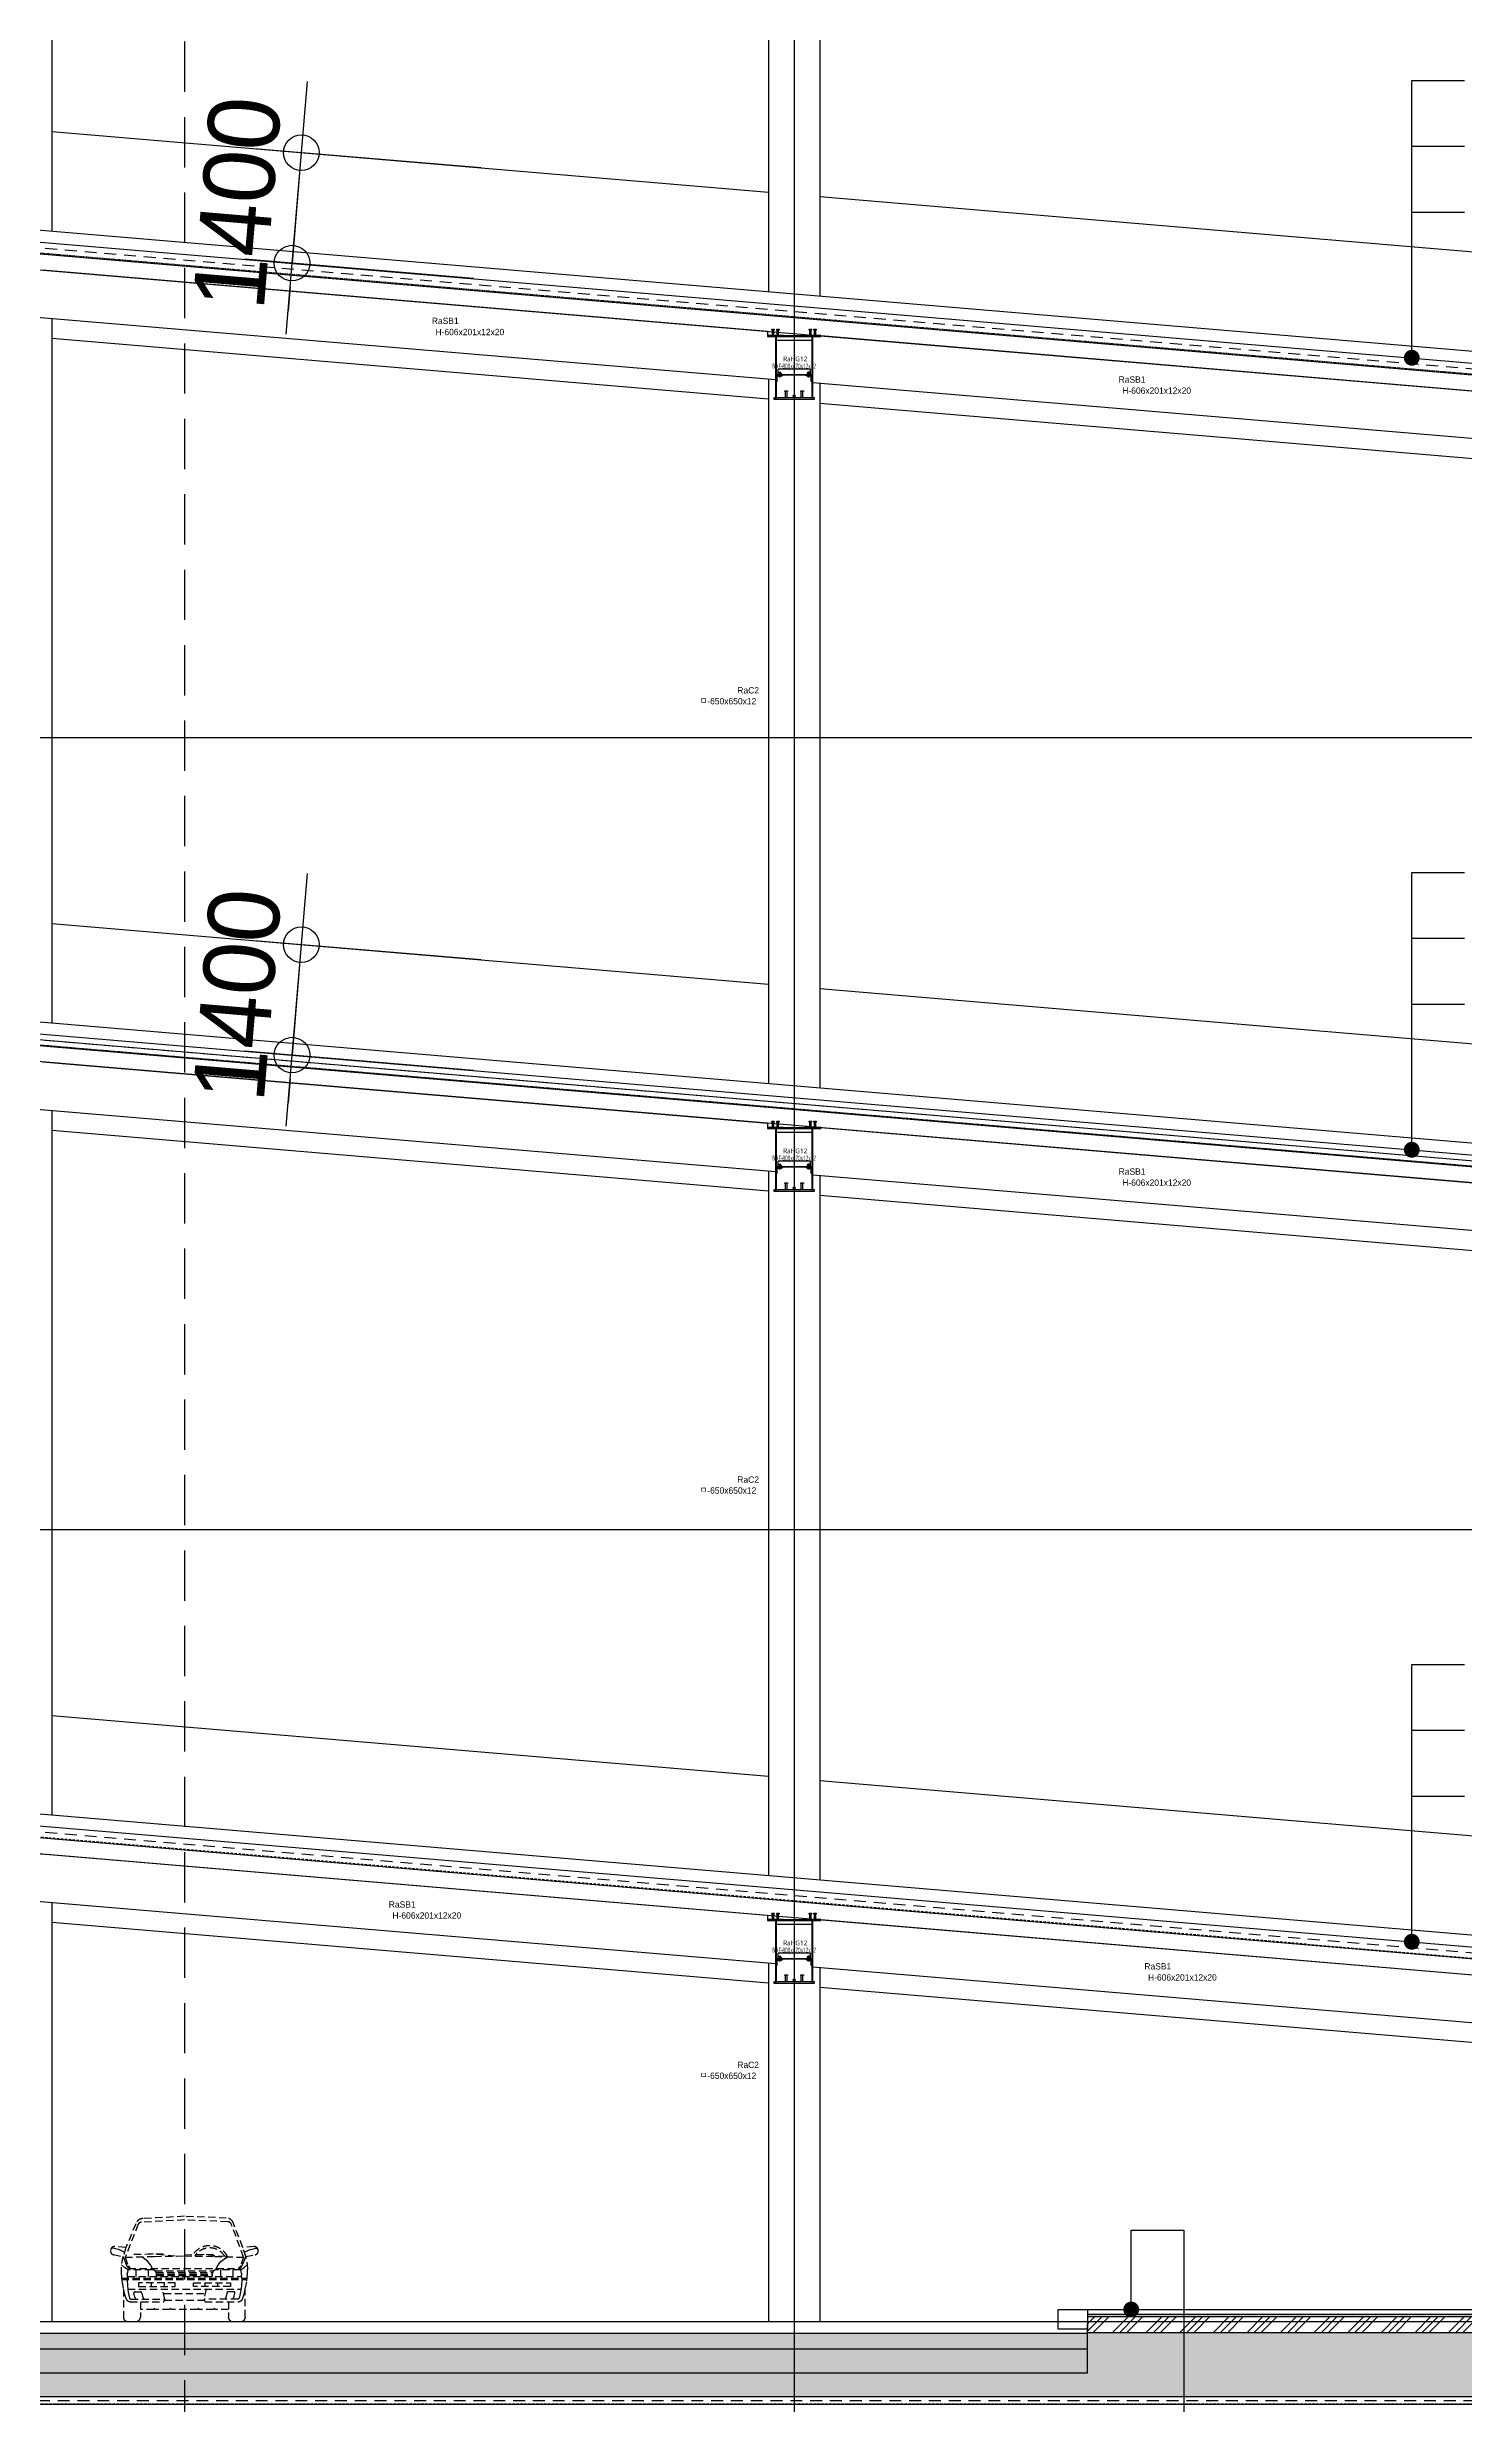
# Model space of a CAD drawing. Header units: millimetres. Extents: x 367092 to 767578, y 396038 to 811791.
# Drawn here: x 452289 to 470188, y 441498 to 471266 of the extents above; entities that cross this region are included whole.
import ezdxf
from ezdxf.enums import TextEntityAlignment as Align

# ---------------------------------------------------------------- set-up
doc = ezdxf.new("R2010")
doc.units = ezdxf.units.MM
doc.header["$LTSCALE"] = 100
doc.header["$MEASUREMENT"] = 0
doc.header["$PDSIZE"] = -10
for name, pattern in [('CENTER', [2, 1.25, -0.25, 0.25, -0.25]), ('DASHED', [0.75, 0.5, -0.25]), ('HID', [2.5, 1.5, -1]), ('HIDDEN', [9.525, 6.35, -3.175])]:
    doc.linetypes.add(name, pattern=pattern)
doc.layers.get('0').update_dxf_attribs({"linetype": 'CONTINUOUS'})
doc.layers.get('Defpoints').update_dxf_attribs({"color": 171, "linetype": 'CONTINUOUS'})
for name, color, linetype in [('251', 251, 'CONTINUOUS'), ('_LIBR', 1, 'CONTINUOUS'), ('BOLT', 8, 'CONTINUOUS'), ('cen', 14, 'CONTINUOUS'), ('CEN(ST)', 1, 'CENTER'), ('CON', 2, 'CONTINUOUS'), ('ELE-6', 8, 'CONTINUOUS'), ('ELE6', 8, 'CONTINUOUS'), ('ELE9', 9, 'CONTINUOUS'), ('FIN', 8, 'CONTINUOUS'), ('FIN-2', 251, 'CONTINUOUS'), ('HAT-252', 252, 'CONTINUOUS'), ('HF', 3, 'CONTINUOUS'), ('LAND-2', 4, 'CONTINUOUS'), ('LED', 7, 'CONTINUOUS'), ('NDIM', 7, 'CONTINUOUS'), ('plate', 8, 'CONTINUOUS'), ('R', 3, 'CONTINUOUS'), ('SASAC 도면번호', 6, 'CONTINUOUS'), ('STUD', 6, 'CONTINUOUS'), ('SYM', 7, 'CONTINUOUS'), ('W', 7, 'CONTINUOUS'), ('wire-meshes', 1, 'CONTINUOUS')]:
    doc.layers.add(name, color=color, linetype=linetype)
doc.styles.add('CGS', font='cgse', dxfattribs={"bigfont": 'cgs'})
doc.styles.add('나눔바른고딕', font='NanumBarunGothic.ttf')
doc.dimstyles.new('NDIM 1200', dxfattribs={"dimscale": 500, "dimtxt": 3, "dimasz": 1, "dimexe": 2, "dimexo": 2, "dimgap": 1, "dimtad": 1, "dimdec": 0, "dimdsep": 46, "dimtxsty": 'CGS', "dimblk": 'DOT0', "dimcen": 1, "dimdle": 8, "dimclrd": 2, "dimclre": 2, "dimclrt": 2, "dimadec": 0, "dimazin": 0, "dimtfac": 1, "dimtdec": 0, "dimtix": 1, "dimtmove": 2, "dimatfit": 3, "dimldrblk": 'DOT0', "dimfxl": 1, "dimtolj": 1, "dimtzin": 0, "dimlwd": -1, "dimlwe": -1, "dimarcsym": 0})

# ---------------------------------------------------------------- blocks, each defined once
blk = doc.blocks.new('A$C024E0E15')
at = {"layer": '_LIBR', "linetype": 'DASHED'}
for p, q in [((189, 665), (100, 439)), ((173, 667), (105, 506)), ((505, 694), (211, 678)), ((505, 719), (222, 703)), ((792, 707), (505, 719)), ((803, 682), (505, 694)), ((910, 439), (826, 668)), ((905, 506), (841, 671)), ((1, 489), (0, 484)), ((17, 500), (7, 502)), ((33, 497), (17, 500)), ((105, 506), (28, 512)), ((54, 491), (33, 497)), ((71, 486), (54, 491)), ((85, 479), (71, 486)), ((105, 506), (86, 444)), ((983, 512), (905, 506)), ((925, 443), (905, 506)), ((926, 479), (940, 486)), ((940, 486), (956, 491)), ((956, 491), (977, 497)), ((977, 497), (993, 500)), ((993, 500), (1003, 502)), ((1010, 484), (1010, 489)), ((20, 457), (86, 444)), ((73, 356), (73, 330)), ((73, 330), (77, 277)), ((96, 369), (75, 387)), ((94, 473), (85, 479)), ((86, 444), (100, 407)), ((121, 353), (96, 369)), ((100, 439), (299, 445)), ((100, 439), (120, 381)), ((100, 407), (112, 377)), ((112, 377), (124, 363)), ((120, 354), (114, 330)), ((120, 381), (130, 369)), ((284, 354), (120, 354)), ((124, 363), (886, 363)), ((130, 369), (138, 363)), ((159, 460), (360, 463)), ((173, 354), (173, 307)), ((222, 434), (209, 442)), ((255, 409), (222, 434)), ((273, 388), (255, 409)), ((443, 447), (258, 462)), ((258, 354), (258, 307)), ((288, 363), (273, 388)), ((289, 353), (288, 363)), ((299, 445), (505, 448)), ((305, 345), (705, 345)), ((312, 335), (698, 335)), ((315, 324), (696, 324)), ((315, 307), (315, 323)), ((505, 456), (706, 459)), ((505, 448), (711, 445)), ((789, 443), (604, 458)), ((696, 323), (696, 307)), ((711, 445), (910, 439)), ((721, 353), (723, 363)), ((723, 363), (737, 388)), ((891, 354), (726, 354)), ((737, 388), (755, 409)), ((752, 354), (752, 307)), ((755, 409), (788, 434)), ((788, 434), (801, 442)), ((837, 354), (837, 307)), ((881, 369), (872, 363)), ((891, 381), (881, 369)), ((886, 363), (898, 377)), ((890, 353), (914, 369)), ((910, 439), (891, 381)), ((897, 330), (891, 354)), ((898, 377), (911, 407)), ((911, 407), (925, 444)), ((914, 369), (935, 387)), ((916, 473), (926, 479)), ((925, 444), (990, 457)), ((925, 442), (925, 443)), ((933, 277), (938, 330)), ((938, 330), (938, 356)), ((75, 295), (935, 295)), ((75, 292), (935, 292)), ((75, 286), (934, 286)), ((77, 277), (87, 224)), ((87, 224), (96, 187)), ((88, 221), (88, 30)), ((96, 187), (105, 159)), ((117, 306), (112, 295)), ((112, 295), (113, 286)), ((113, 286), (115, 243)), ((114, 313), (116, 307)), ((115, 243), (120, 199)), ((116, 307), (895, 307)), ((118, 221), (893, 221)), ((120, 199), (130, 158)), ((160, 194), (160, 196)), ((164, 172), (160, 194)), ((172, 152), (164, 172)), ((168, 203), (204, 203)), ((443, 264), (191, 264)), ((191, 264), (191, 238)), ((191, 238), (443, 238)), ((214, 194), (218, 173)), ((214, 194), (214, 194)), ((218, 173), (228, 152)), ((278, 264), (278, 238)), ((315, 314), (696, 314)), ((371, 152), (357, 221)), ((364, 191), (647, 191)), ((366, 264), (366, 238)), ((443, 238), (443, 264)), ((567, 264), (820, 264)), ((567, 238), (567, 264)), ((820, 238), (567, 238)), ((653, 221), (640, 152)), ((644, 264), (644, 238)), ((732, 264), (732, 238)), ((792, 173), (783, 152)), ((796, 194), (792, 173)), ((796, 194), (796, 194)), ((843, 203), (806, 203)), ((820, 264), (820, 238)), ((838, 152), (846, 172)), ((846, 172), (851, 194)), ((851, 194), (851, 196)), ((890, 199), (880, 158)), ((895, 243), (890, 199)), ((894, 306), (898, 295)), ((895, 307), (897, 313)), ((898, 286), (895, 243)), ((898, 295), (898, 286)), ((905, 159), (914, 187)), ((914, 187), (922, 221)), ((922, 221), (933, 277)), ((922, 30), (922, 221)), ((105, 159), (107, 154)), ((118, 0), (174, 0)), ((130, 158), (138, 152)), ((135, 135), (365, 135)), ((138, 152), (371, 152)), ((205, 135), (205, 30)), ((295, 81), (205, 81)), ((299, 91), (295, 81)), ((305, 81), (299, 91)), ((405, 81), (305, 81)), ((365, 135), (371, 152)), ((369, 145), (642, 145)), ((410, 91), (405, 81)), ((415, 81), (410, 91)), ((595, 81), (415, 81)), ((601, 91), (595, 81)), ((605, 81), (601, 91)), ((705, 81), (605, 81)), ((872, 152), (640, 152)), ((640, 152), (645, 135)), ((645, 135), (875, 135)), ((711, 91), (705, 81)), ((715, 81), (711, 91)), ((806, 81), (715, 81)), ((806, 135), (806, 30)), ((836, 0), (892, 0)), ((880, 158), (872, 152)), ((903, 154), (905, 159))]:
    blk.add_line(p, q, dxfattribs=at)
for centre, major_axis, start_param, end_param in [((222, 653), (35.9, 35.9), 0.785398, 2.069395), ((211, 653), (-18, 18), -0.785398, 0.273338), ((792, 656), (35.9, 35.9), 5.784587, 7.068583), ((803, 656), (18, 18), 5.995538, 7.068583), ((25, 481), (18, 18), 2.241318, 3.730688), ((26, 486), (-18, 18), -0.854255, 0.670522), ((678, 381), (-97, 97), 4.394626, 6.559032), ((678, 381), (-86.2, 86.2), 4.463326, 6.490743), ((984, 486), (18, 18), 5.612664, 7.13744), ((985, 481), (18, 18), 4.123293, 5.612664), ((384, 356), (220, 220), 2.067995, 2.354604), ((143, 322), (-21.6, 21.6), 0.526627, 1.063698), ((284, 323), (-21.6, 21.6), 3.926991, 5.497787), ((726, 323), (21.6, 21.6), 0.785398, 2.356194), ((867, 322), (21.6, 21.6), 5.219487, 5.756558), ((633, 356), (216, 216), 5.497787, 5.784587), ((168, 195), (-5.75, 5.75), -0.785398, 0.722979), ((204, 193), (7.18, 7.18), 5.614896, 7.068583), ((806, 193), (-7.18, 7.18), -0.785398, 0.668289), ((843, 195), (5.75, 5.75), 5.560206, 7.068583), ((118, 30), (-21.6, 21.6), 0.785398, 2.356194), ((135, 166), (21.6, 21.6), 2.756435, 3.926991), ((174, 30), (21.6, 21.6), 3.926991, 5.497787), ((836, 30), (-21.6, 21.6), 0.785398, 2.356194), ((875, 166), (-21.6, 21.6), 2.356194, 3.52675), ((892, 30), (21.6, 21.6), 3.926991, 5.497787)]:
    blk.add_ellipse(centre, major_axis=major_axis, ratio=1, start_param=start_param, end_param=end_param, dxfattribs=at)
blk = doc.blocks.new('DOT0')
blk.add_line((-3, 0), (3, 0))
at = {"color": 6}
blk.add_circle((0, 0), 0.75, dxfattribs=at)
blk = doc.blocks.new('*D69')
at = {"layer": 'Defpoints', "color": 0, "ltscale": 0.4, "transparency": 16777216}
for p in [(458368, 459691), (455381, 458539), (458270, 458295)]:
    blk.add_point(p, dxfattribs=at)
at = {"layer": 'NDIM', "ltscale": 0.4, "transparency": 16777216}
for p, q in [((455524, 460233), (455549, 460532)), ((457770, 459742), (454901, 459984)), ((455498, 459934), (455381, 458539)), ((457672, 458345), (454783, 458590)), ((455355, 458240), (455330, 457941))]:
    blk.add_line(p, q, dxfattribs=at)
at = {"layer": 'NDIM', "ltscale": 0.4, "transparency": 16777216, "xscale": 300, "yscale": 300, "zscale": 300}
for p, rotation in [((455498, 459934), 265.1677376767994), ((455381, 458539), 85.1677376767994)]:
    blk.add_blockref('DOT0', p, dxfattribs=dict(at, rotation=rotation))
at = {"layer": 'NDIM', "ltscale": 0.4, "transparency": 16777216, "insert": (454692, 459300), "char_height": 900, "attachment_point": 5, "rotation": 85.1677, "style": 'CGS'}
blk.add_mtext('\\A1;1400', dxfattribs=at)
blk = doc.blocks.new('*D70')
at = {"layer": 'Defpoints', "color": 0, "ltscale": 0.4, "transparency": 16777216}
for p in [(458368, 469691), (455381, 468539), (458270, 468295)]:
    blk.add_point(p, dxfattribs=at)
at = {"layer": 'NDIM', "ltscale": 0.4, "transparency": 16777216}
for p, q in [((455524, 470233), (455549, 470532)), ((457770, 469742), (454901, 469984)), ((455498, 469934), (455381, 468539)), ((457672, 468345), (454783, 468590)), ((455355, 468240), (455330, 467941))]:
    blk.add_line(p, q, dxfattribs=at)
at = {"layer": 'NDIM', "ltscale": 0.4, "transparency": 16777216, "xscale": 300, "yscale": 300, "zscale": 300}
for p, rotation in [((455498, 469934), 265.1677376767994), ((455381, 468539), 85.1677376767994)]:
    blk.add_blockref('DOT0', p, dxfattribs=dict(at, rotation=rotation))
at = {"layer": 'NDIM', "ltscale": 0.4, "transparency": 16777216, "insert": (454692, 469300), "char_height": 900, "attachment_point": 5, "rotation": 85.1677, "style": 'CGS'}
blk.add_mtext('\\A1;1400', dxfattribs=at)
blk = doc.blocks.new('SB16')
at = {"layer": 'STUD'}
for p, q in [((-8, 0), (-8, 70)), ((8, 0), (8, 70))]:
    blk.add_line(p, q, dxfattribs=at)
blk.add_lwpolyline([(-15, 70), (-15, 80), (14, 80), (14, 70)], close=True, dxfattribs=at)
blk = doc.blocks.new('*U380')
for p, q in [((-135, 0), (-335, 0)), ((-335, 0), (-335, -12)), ((-135, -12), (-135, 0)), ((335, 0), (135, 0)), ((135, 0), (135, -12)), ((335, -12), (335, 0)), ((-335, -12), (-135, -12)), ((135, -12), (335, -12))]:
    blk.add_line(p, q)
at = {"linetype": 'ByBlock'}
for points in [[(-235, -785), (-223, -785), (-223, -12), (-235, -12)], [(223, -785), (235, -785), (235, -12), (223, -12)]]:
    blk.add_lwpolyline(points, close=True, dxfattribs=at)
blk.add_lwpolyline([(-255, -800), (255, -800), (255, -785), (-255, -785)], close=True)
at = {"layer": 'Defpoints'}
blk.add_point((0, 0), dxfattribs=at)
blk = doc.blocks.new('*U383')
at = {"layer": 'BOLT'}
for p, q in [((-20, 0), (20, 0)), ((-20, 0), (-20, -4)), ((-17, 15), (17, 15)), ((20, 0), (20, -4)), ((-20, -4), (20, -4)), ((-18, -19), (-18, -6)), ((-14, -4), (14, -4)), ((-14, -20), (14, -20)), ((-10, -20), (-10, -31)), ((-10, -31), (-8, -33)), ((-10, -31), (10, -31)), ((-9, -19), (-9, -6)), ((-8, -33), (8, -33)), ((10, -31), (8, -33)), ((9, -19), (9, -6)), ((10, -20), (10, -31)), ((18, -19), (18, -6))]:
    blk.add_line(p, q, dxfattribs=at)
at = {"layer": 'BOLT', "linetype": 'HIDDEN'}
for p, q in [((-10, 15), (-10, 0)), ((10, 15), (10, 0))]:
    blk.add_line(p, q, dxfattribs=at)
at = {"layer": 'BOLT'}
for centre, radius, start, end in [((0, 10), 17.6, 15.5187, 164.4813), ((-14, -11), 6.71, 47.8966, 132.1034), ((-14, -14), 6.71, 227.8966, 312.1034), ((0, -29), 24.2, 68.2132, 111.7868), ((0, 4), 24.2, 248.2132, 291.7868), ((14, -11), 6.71, 47.8966, 132.1034), ((14, -14), 6.71, 227.8966, 312.1034)]:
    blk.add_arc(centre, radius, start, end, dxfattribs=at)
at = {"layer": 'cen'}
blk.add_line((0, 33), (0, -38), dxfattribs=at)
blk = doc.blocks.new('W')
at = {"layer": 'W'}
h = blk.add_hatch(color=256, dxfattribs=at)
h.dxf.hatch_style = 1
edge = h.paths.add_edge_path()
edge.add_line((0, 0), (0, 7.5))
edge.add_arc((0, 0), 7.5, 90, 180)
edge.add_line((-7.5, 0), (0, 0))
blk.add_lwpolyline([(0, 0), (0, 7.5, 0.4142136), (-7.5, 0)], format="xyb", close=True, dxfattribs=at)
blk = doc.blocks.new('*U382')
at = {"layer": 'STUD', "color": 0, "linetype": 'ByBlock'}
for p, q in [((0, 11), (-80, 11)), ((0, -11), (-80, -11))]:
    blk.add_line(p, q, dxfattribs=at)
blk.add_lwpolyline([(-80, -17), (-90, -17), (-90, 17), (-80, 17)], close=True, dxfattribs=at)
blk = doc.blocks.new('R')
at = {"layer": 'R', "const_width": 15}
blk.add_lwpolyline([(-7.5, -15, 1), (7.5, -15, 1)], format="xyb", close=True, dxfattribs=at)
at = {"layer": 'R'}
blk.add_circle((0, -15), 15, dxfattribs=at)
blk = doc.blocks.new('*U381')
at = {"layer": 'plate'}
h = blk.add_hatch(color=256, dxfattribs=at)
h.dxf.hatch_style = 1
edge = h.paths.add_edge_path()
edge.add_line((-223, -575), (-223, -583))
edge.add_arc((-232, -567), 18.2, 300.2401, 362.539)
edge.add_arc((-225, -564), 10.7, 278.6843, 351.3157, ccw=False)
h = blk.add_hatch(color=256, dxfattribs=at)
h.dxf.hatch_style = 1
edge = h.paths.add_edge_path()
edge.add_line((223, -575), (223, -583))
edge.add_arc((232, -567), 18.2, 177.461, 239.7599, ccw=False)
edge.add_arc((225, -564), 10.7, 188.6843, 261.3157)
at = {"layer": 'Defpoints'}
for p in [(0, 0), (-235, -20), (235, -20), (0, -785), (0, -800)]:
    blk.add_point(p, dxfattribs=at)
at = {"layer": 'plate'}
for p, q in [((223, -12), (-223, -12)), ((223, -12), (-223, -12)), ((223, -12), (-223, -12)), ((223, -16), (-223, -16)), ((223, -16), (-223, -16)), ((223, -16), (-223, -16)), ((223, -62), (-223, -62)), ((223, -62), (-223, -62)), ((223, -62), (-223, -62)), ((203, -425), (-203, -425)), ((-203, -500), (-203, -425)), ((203, -494), (-203, -494)), ((203, -500), (-203, -500)), ((203, -425), (203, -500))]:
    blk.add_line(p, q, dxfattribs=at)
for points in [[(-205, -509), (-157, -509, 0.414214), (-148, -500), (-223, -500), (-223, -575, 0.414214), (-214, -566), (-214, -518, -0.414214)], [(-223, -575), (-223, -583, 0.278729), (-214, -566, -0.327968)], [(205, -509), (157, -509, -0.414214), (148, -500), (223, -500), (223, -575, -0.414214), (214, -566), (214, -518, 0.414214)], [(223, -575), (223, -583, -0.278729), (214, -566, 0.327968)]]:
    blk.add_lwpolyline(points, format="xyb", close=True, dxfattribs=at)
at = {"layer": 'BOLT', "xscale": -1, "rotation": 180}
blk.add_blockref('*U383', (-183, -494), dxfattribs=at)
at = {"layer": 'BOLT', "rotation": 180}
blk.add_blockref('*U383', (183, -494), dxfattribs=at)
at = {"layer": 'plate', "xscale": -1}
blk.add_blockref('W', (-223, -500), dxfattribs=at)
at = {"layer": 'plate'}
blk.add_blockref('W', (223, -500), dxfattribs=at)
at = {"layer": 'plate', "rotation": 270}
for p in [(-100, -785), (100, -785)]:
    blk.add_blockref('*U382', p, dxfattribs=at)
at = {"layer": 'plate', "xscale": -1.066666666666665, "yscale": 1.066666666666665, "zscale": 1.066666666666665, "rotation": 180}
blk.add_blockref('R', (0, -785), dxfattribs=at)
blk = doc.blocks.new('RaHG12-SEC')
blk.add_blockref('*U381', (0, 0))
at = {"layer": 'HF'}
blk.add_blockref('*U380', (0, 0), dxfattribs=at)
at = {"layer": 'STUD'}
for p in [(-265, 0), (-205, 0), (205, 0), (265, 0)]:
    blk.add_blockref('SB16', p, dxfattribs=at)
at = {"layer": 'Defpoints', "style": '나눔바른고딕'}
blk.add_text('RaHG12', height=60, dxfattribs=at).set_placement((13, -294), align=Align.MIDDLE_CENTER)
at = {"layer": 'Defpoints', "style": '나눔바른고딕', "width": 0.6}
blk.add_text('BHF-800x470x12x12', height=60, dxfattribs=at).set_placement((-1, -432), align=Align.BOTTOM_CENTER)

msp = doc.modelspace()

# ---------------------------------------------------------------- hatches: boundary and pattern name
at = {"layer": '251', "ltscale": 10000}
h = msp.add_hatch(dxfattribs=at)
h.set_pattern_fill('DASH', color=256, scale=800)
h.set_pattern_definition([(0, (-42871592.7, -757854.31), (100, 100), [100, -100])])
h.paths.add_polyline_path([(465424.8, 442411), (465424.8, 441901), (421145.8, 441901), (421145.8, 442411), (419032.8, 442411), (419032.8, 441601), (480362.8, 441601), (480362.8, 442411)])
at = {"layer": 'HAT-252', "ltscale": 100}
h = msp.add_hatch(dxfattribs=at)
h.set_pattern_fill('GOST_GROUND', color=256, scale=30)
h.set_pattern_definition([(45, (-42891702.37, -758104.3), (424.2640687, -3e-14), [600]), (45, (-42891612.37, -758104.3), (424.2640687, -3e-14), [600]), (45, (-42891522.37, -758104.3), (424.2640687, -3e-14), [600])])
h.paths.add_polyline_path([(421145.8, 442401), (421145.8, 442201), (465424.8, 442201), (465424.8, 442401)])
at = {"layer": 'HAT-252', "ltscale": 10000}
h = msp.add_hatch(dxfattribs=at)
h.set_pattern_fill('AR-CONC', color=256, scale=5)
h.set_pattern_definition([(50, (-42845795.374, -758104.308), (35.86300913, -3.13760675), [3.75, -41.25]), (355, (-42845795.374, -758104.308), (-6.93756668, 37.609606685), [3, -33]), (100.45144446, (-42845792.386, -758104.57), (28.925442336, 34.471999548), [3.1870096, -35.0571056]), (46.1842, (-42845795.374, -758094.308), (53.362066534, -8.27596404), [5.625, -61.875]), (96.63563549, (-42845790.93, -758094.997), (46.733097284, 48.70593004), [4.7805171, -52.585688]), (351.18416399, (-42845795.374, -758094.31), (46.73309725, 48.70593001), [4.5, -49.50000005]), (21, (-42845790.374, -758096.808), (29.845352606, -20.130944533), [3.75, -41.25]), (326, (-42845790.374, -758096.808), (12.165766596, 36.257502252), [3, -33]), (71.45144474, (-42845787.887, -758098.485), (42.011118836, 16.12655764), [3.1870095, -35.0571056]), (37.5, (-42845795.374, -758104.308), (0.607992766, 16.6446926916), [0, -32.6, 0, -33.5, 0, -33.125]), (7.5, (-42845795.374, -758104.308), (13.153476872, 19.720585594), [0, -19.1, 0, -31.85, 0, -12.625]), (327.5, (-42845806.524, -758104.308), (26.6911218086, -1.1277435867), [0, -12.5, 0, -39, 0, -51.75]), (317.5, (-42845811.524, -758104.308), (29.159308467, 5.005249117), [0, -16.25, 0, -25.9, 0, -36.75])])
h.paths.add_polyline_path([(480362.8, 442611), (480362.8, 442641), (465424.8, 442641), (465424.8, 442611)])
at = {"layer": 'HAT-252', "ltscale": 100}
h = msp.add_hatch(dxfattribs=at)
h.set_pattern_fill('GOST_GROUND', color=256, scale=30)
h.set_pattern_definition([(45, (-42848038.37, -757644.3), (424.2640687, -3e-14), [600]), (45, (-42847948.37, -757644.3), (424.2640687, -3e-14), [600]), (45, (-42847858.37, -757644.3), (424.2640687, -3e-14), [600])])
h.paths.add_polyline_path([(480362.8, 442411), (480362.8, 442611), (465424.8, 442611), (465424.8, 442411)])
h = msp.add_hatch(dxfattribs=at)
h.set_pattern_fill('GOST_GROUND', color=256, scale=30, angle=90)
h.set_pattern_definition([(135, (0, 0), (3e-14, 424.26407), [600]), (135, (6e-15, 90), (3e-14, 424.26407), [600]), (135, (1e-14, 180), (3e-14, 424.26407), [600])])
h.paths.add_polyline_path([(421145.8, 442201), (421145.8, 441901), (465424.8, 441901), (465424.8, 442201)])

# ---------------------------------------------------------------- linework, layer by layer
at = {"layer": 'CEN(ST)', "ltscale": 10000}
for p, q in [((461720.5, 499911.1), (461720.5, 418443.5)), ((385174.2, 462551), (536557.9, 462551)), ((385174.2, 452551), (536557.9, 452551)), ((385174.2, 442551), (536557.9, 442551))]:
    msp.add_line(p, q, dxfattribs=at)
at = {"layer": 'CON', "ltscale": 10000}
msp.add_line((480492.8, 441501), (418902.8, 441501), dxfattribs=at)
at = {"layer": 'CON', "ltscale": 1000}
for points in [[(392592.6, 472401), (407919.5, 472401), (526207.5, 462401), (533944.1, 462401)], [(452230.8, 468454.2), (461385.5, 467680.3), (461385.5, 467623.6), (462055.5, 467623.6), (471084.2, 466860.3), (471084.2, 466803.7), (471754.2, 466803.7), (480782.8, 466040.4), (480782.8, 465983.8), (481452.8, 465983.8), (490481.5, 465220.5), (490481.5, 465163.9), (491151.5, 465163.9), (500180.2, 464400.6)], [(392592.6, 462401), (407919.5, 462401), (526207.5, 452401), (533944.1, 452401)], [(452230.8, 458454.2), (461385.5, 457680.3), (461385.5, 457623.6), (462055.5, 457623.6), (471084.2, 456860.3), (471084.2, 456803.7), (471754.2, 456803.7), (480782.8, 456040.4), (480782.8, 455983.8), (481452.8, 455983.8), (490481.5, 455220.5), (490481.5, 455163.9), (491151.5, 455163.9), (500180.2, 454400.6)], [(392592.6, 452401), (407921.6, 452401), (526209.6, 442401), (526688.8, 442401), (526688.8, 441501), (533944.1, 441501)], [(416959.6, 451436), (425988.3, 450672.7), (425988.3, 450616.1), (426658.3, 450616.1), (435812.8, 449842.2), (435812.8, 449806.8), (436230.8, 449806.8), (443812.8, 449165.8), (443812.8, 449130.5), (444230.8, 449130.5), (451812.8, 448489.5), (451812.8, 448454.2), (452230.8, 448454.2), (461385.5, 447680.3), (461385.5, 447623.6), (462055.5, 447623.6), (471084.2, 446860.3), (471084.2, 446803.7), (471754.2, 446803.7), (480492.8, 446064.9)]]:
    msp.add_lwpolyline(points, dxfattribs=at)
at = {"layer": 'Defpoints', "ltscale": 1000}
msp.add_lwpolyline([(392592.6, 472201), (407911, 472201), (526199, 462201), (533944.1, 462201)], dxfattribs=at)
at = {"layer": 'Defpoints', "ltscale": 10000}
for points in [[(533944.1, 452476), (526210.6, 452476), (407922.6, 462476), (392592.6, 462476)], [(533944.1, 452401), (526207.5, 452401), (407919.5, 462401), (392592.6, 462401)], [(533944.1, 452201), (526199, 452201), (407911, 462201), (392592.6, 462201)]]:
    msp.add_lwpolyline(points, dxfattribs=at)
at = {"layer": 'Defpoints'}
msp.add_lwpolyline([(392592.6, 452201), (407911, 452201), (526388.8, 442184.9), (526388.8, 441501), (533944.1, 441501)], dxfattribs=at)
at = {"layer": 'ELE-6', "ltscale": 10000}
for p, q in [((452156.8, 467858.3), (461485.5, 467069.7)), ((461955.5, 467029.9), (471184.2, 466249.8)), ((452156.8, 457858.3), (461485.5, 457069.7)), ((461955.5, 457029.9), (471184.2, 456249.8)), ((452156.8, 447858.3), (461485.5, 447069.7)), ((452346.8, 447842.2), (452346.8, 442551)), ((461395.5, 447077.3), (461395.5, 442551)), ((461955.5, 447029.9), (471184.2, 446249.8)), ((462045.5, 447022.3), (462045.5, 442551))]:
    msp.add_line(p, q, dxfattribs=at)
for points in [[(452346.8, 478444.4), (452346.8, 468946.2)], [(461395.5, 477077.3), (461395.5, 468181.2)], [(462045.5, 477022.3), (462045.5, 468126.3)], [(452346.8, 467842.2), (452346.8, 458946.2)], [(461395.5, 467077.3), (461395.5, 458181.2)], [(462045.5, 467022.3), (462045.5, 458126.3)], [(452346.8, 457842.2), (452346.8, 448946.2)], [(461395.5, 457077.3), (461395.5, 448181.2)], [(462045.5, 457022.3), (462045.5, 448126.3)]]:
    msp.add_lwpolyline(points, dxfattribs=at)
at = {"layer": 'ELE6', "ltscale": 0.5}
msp.add_lwpolyline([(462045.5, 469380.3), (471094.2, 468615.4)], dxfattribs=at)
at = {"layer": 'ELE9', "linetype": 'DASHED', "ltscale": 0.3}
for points in [[(392592.6, 472411), (407919.9, 472411), (526207.9, 462411), (533944.1, 462411)], [(392592.6, 462411), (407919.9, 462411), (526207.9, 452411), (533944.1, 452411)]]:
    msp.add_lwpolyline(points, dxfattribs=at)
at = {"layer": 'FIN', "ltscale": 0.5}
for p, q in [((465424.8, 442551), (465424.8, 442511)), ((465424.8, 442201), (421145.8, 442201))]:
    msp.add_line(p, q, dxfattribs=at)
for points in [[(392592.6, 472701), (407932.1, 472701), (526220.1, 462701), (533944.1, 462701)], [(392592.6, 472551), (407925.8, 472551), (526213.8, 462551)], [(452346.8, 470200.6), (461395.5, 469435.7)], [(462045.5, 469380.7), (471094.2, 468615.7)], [(452346.8, 467591.4), (461395.5, 466826.4)], [(462045.5, 466771.4), (471094.2, 466006.5)], [(392592.6, 462701), (407932.1, 462701), (526220.1, 452701), (533944.1, 452701)], [(392592.6, 462551), (407925.8, 462551), (526213.8, 452551)], [(452346.8, 460200.6), (461395.5, 459435.7)], [(462045.5, 459380.7), (471094.2, 458615.7)], [(452346.8, 457591.4), (461395.5, 456826.4)], [(462045.5, 456771.4), (471094.2, 456006.5)], [(392592.6, 452701), (407932.1, 452701), (526220.1, 442701), (533944.1, 442701)], [(392592.6, 452551), (407925.8, 452551), (526213.8, 442551)], [(452346.8, 450200.6), (461395.5, 449435.7)], [(462045.5, 449380.7), (471094.2, 448615.7)], [(462045.5, 449380.7), (471094.2, 448615.7)], [(452346.8, 447591.4), (461395.5, 446826.4)], [(462045.5, 446771.4), (480492.8, 445211.9)], [(465424.8, 442701), (480362.8, 442701)], [(421145.8, 442451), (421145.8, 441901), (465424.8, 441901), (465424.8, 442511)], [(421145.8, 442401), (465424.8, 442401)], [(421426.8, 442551), (465055.8, 442551)], [(465424.8, 442641), (480362.8, 442641)], [(465424.8, 442611), (480362.8, 442611)], [(465424.8, 442411), (480362.8, 442411)]]:
    msp.add_lwpolyline(points, dxfattribs=at)
at = {"layer": 'FIN-2', "ltscale": 0.5}
msp.add_line((418922.8, 441601), (480472.8, 441601), dxfattribs=at)
at = {"layer": 'HAT-252', "linetype": 'HID', "ltscale": 0.2}
msp.add_line((418912.8, 441511), (480482.8, 441511), dxfattribs=at)
msp.add_lwpolyline([(392592.6, 452411), (407919.9, 452411), (526207.9, 442411), (526698.8, 442411), (526698.8, 441511), (533944.1, 441511)], dxfattribs=at)
at = {"layer": 'LAND-2', "ltscale": 0.1}
msp.add_lwpolyline([(465055.8, 442451), (465055.8, 442701), (465424.8, 442701), (465424.8, 442451)], close=True, dxfattribs=at)
at = {"layer": 'LED', "ltscale": 10000}
for p, q in [((470185.2, 470010.6), (469518.6, 470010.6)), ((470185.2, 469177.3), (469518.6, 469177.3)), ((470185.2, 460010.6), (469518.6, 460010.6)), ((470185.2, 459177.3), (469518.6, 459177.3)), ((470185.2, 450010.6), (469518.6, 450010.6)), ((470185.2, 449177.3), (469518.6, 449177.3))]:
    msp.add_line(p, q, dxfattribs=at)
at = {"layer": 'SYM', "linetype": 'HIDDEN'}
msp.add_lwpolyline([(454021.8, 499911.1), (454021.8, 418443.5)], dxfattribs=at)
at = {"layer": 'wire-meshes', "linetype": 'HID'}
for points in [[(392592.6, 472476), (407922.6, 472476), (526213.8, 462475.7)], [(392592.6, 462476), (407922.6, 462476), (526213.8, 452475.7)], [(392592.6, 452476), (407922.6, 452476), (526213.8, 442475.7)], [(418922.8, 441551), (480472.8, 441551)]]:
    msp.add_lwpolyline(points, dxfattribs=at)

# ---------------------------------------------------------------- block references
at = {"linetype": 'ByBlock', "xscale": 1.845486053789186, "yscale": 1.845486053789186, "zscale": 1.845486053789186}
msp.add_blockref('A$C024E0E15', (453089.3, 442551), dxfattribs=at)
at = {"layer": 'SASAC 도면번호'}
for p in [(461720.5, 467623.6), (461720.5, 457623.6), (461720.5, 447623.6)]:
    msp.add_blockref('RaHG12-SEC', p, dxfattribs=at)

# ---------------------------------------------------------------- texts
at = {"layer": 'Defpoints', "style": 'CGS'}
for s, p in [('RaSB1', (457315.2, 467745.5)), ('H-606x201x12x20', (457625.9, 467605.5)), ('RaSB1', (465986.7, 467005.2)), ('H-606x201x12x20', (466297.5, 466865.2)), ('ㅁ-650x650x12', (460885, 462944.2)), ('RaC2', (461139.8, 463081.6)), ('RaSB1', (465986.7, 457005.2)), ('H-606x201x12x20', (466297.5, 456865.2)), ('ㅁ-650x650x12', (460885, 452978.3)), ('RaC2', (461139.8, 453115.7)), ('RaSB1', (456771.5, 447751.9)), ('H-606x201x12x20', (457082.2, 447611.8)), ('RaSB1', (466311.7, 446970.3)), ('H-606x201x12x20', (466622.4, 446830.3)), ('ㅁ-650x650x12', (460885, 445589.2)), ('RaC2', (461139.8, 445726.5))]:
    msp.add_text(s, height=80, dxfattribs=at).set_placement(p, align=Align.BOTTOM_CENTER)

# ---------------------------------------------------------------- dimensions: what is measured, and where the dimension line sits
at = {"layer": 'NDIM', "ltscale": 0.4}
for base, p1, p2, picture, middle in [((455380.6, 468539.2), (458367.8, 469691.2), (458270.3, 468294.9), '*D70', (454692.2, 469299.7)), ((455380.6, 458539.2), (458367.8, 459691.2), (458270.3, 458294.9), '*D69', (454692.2, 459299.7))]:
    dim = msp.add_linear_dim(base=base, p1=p1, p2=p2, angle=85.16774, dimstyle='NDIM 1200', override={"dimscale": 300, "dimclrd": 256, "dimclre": 256, "dimclrt": 256}, dxfattribs=at)
    dim.commit()
    dim.dimension.update_dxf_attribs({"geometry": picture, "text_midpoint": middle})

# ---------------------------------------------------------------- leaders
at = {"layer": 'LED', "ltscale": 10000}
for points in [[(469518.6, 467343.9), (469518.6, 470843.9), (470185.2, 470843.9)], [(469518.6, 457343.9), (469518.6, 460843.9), (470185.2, 460843.9)], [(469518.6, 447343.9), (469518.6, 450843.9), (470185.2, 450843.9)], [(465975.9, 442701), (465975.9, 443701), (466642.5, 443701), (466642.5, 434401), (467309.2, 434401)]]:
    msp.add_leader(points, dimstyle='NDIM 1200', override={"dimasz": 0.4, "dimtad": 0, "dimclrd": 256, "dimldrblk": 'Dot'}, dxfattribs=at)

doc.saveas('drawing.dxf')
